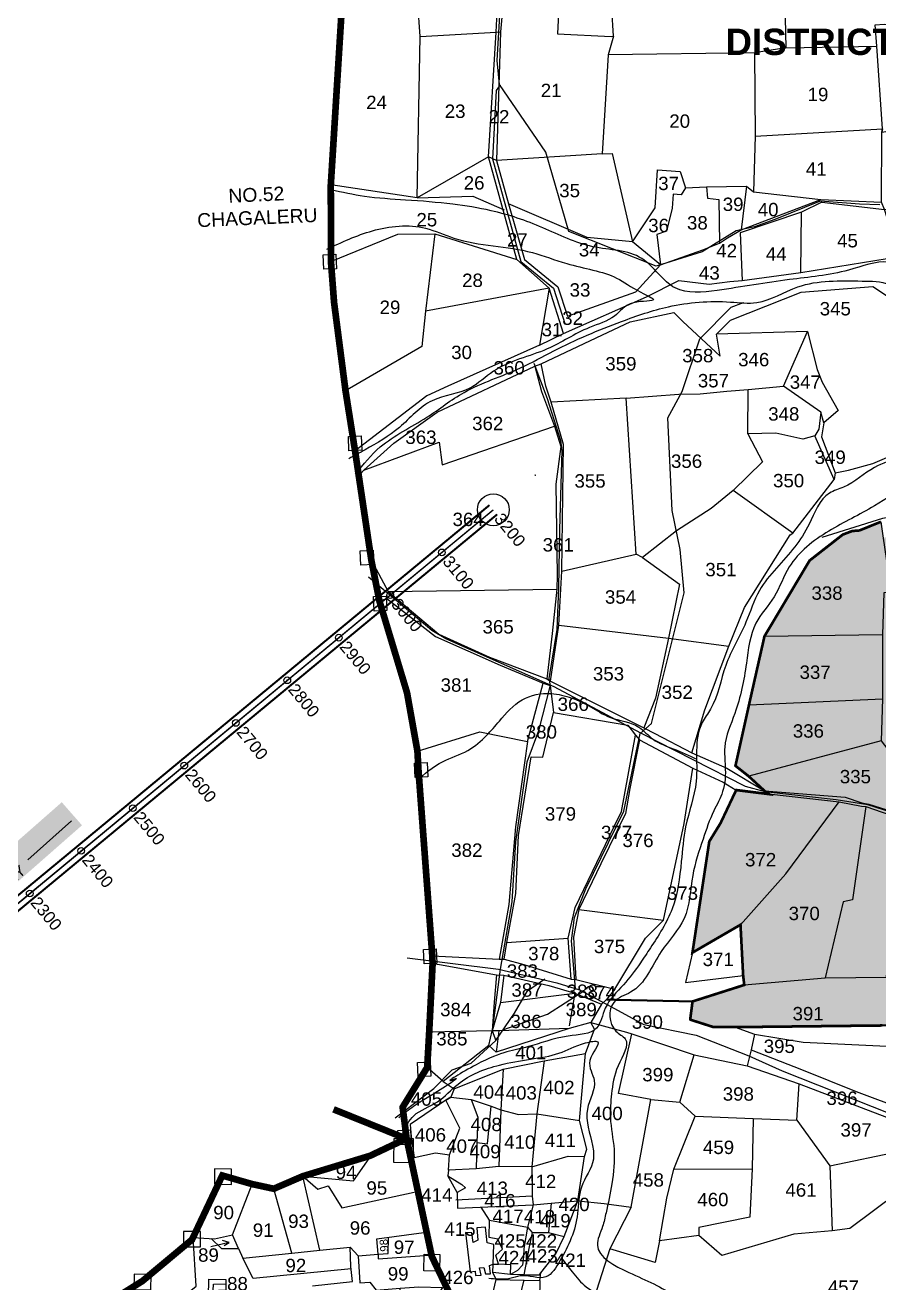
# Model space of a CAD drawing. Header units: inches. Extents: x 215816 to 245985, y 1583903 to 1595496.
# Drawn here: x 217720 to 218997, y 1591060 to 1592941 of the extents above; entities that cross this region are included whole.
import ezdxf
from ezdxf.enums import TextEntityAlignment as Align

# ---------------------------------------------------------------- set-up
doc = ezdxf.new("R2010")
doc.units = ezdxf.units.IN
doc.header["$MEASUREMENT"] = 0
doc.header["$PDMODE"] = 32
doc.header["$PDSIZE"] = 10
doc.linetypes.add('ACAD_ISO03W100', pattern=[30, 12, -18])
doc.linetypes.add('HIDDEN2', pattern=[0.1875, 0.125, -0.0625])
for name, color, linetype in [('BLOCK', 72, 'Continuous'), ('BOUNDRY STONES', 240, 'Continuous'), ('CANAL1', 7, 'Continuous'), ('CSMark', 72, 'Continuous'), ('PAPER SIZE', 5, 'Continuous'), ('PLOT', 7, 'Continuous'), ('PLOTS', 7, 'Continuous'), ('PLOTS NO', 7, 'Continuous'), ('ROAD', 1, 'Continuous'), ('STREAM', 4, 'Continuous'), ('STRUCTURE', 5, 'Continuous'), ('TEXT', 1, 'Continuous'), ('text1', 7, 'Continuous'), ('text2', 7, 'Continuous'), ('VILLAGE BOUNDARY STONES', 1, 'Continuous'), ('VILLAGE BOUNDRY', 5, 'Continuous'), ('wells', 7, 'Continuous'), ('WUA -18', 3, 'Continuous')]:
    doc.layers.add(name, color=color, linetype=linetype)
doc.styles.add('FONT1', font='Arial')
doc.styles.get("Standard").update_dxf_attribs({"font": 'arial.ttf'})
doc.dimstyles.get("Standard").update_dxf_attribs({"dimtxt": 0.18, "dimasz": 0.18, "dimexe": 0.18, "dimexo": 0.0625, "dimgap": 0.09, "dimtad": 0, "dimtih": 1, "dimtoh": 1, "dimdec": 4, "dimzin": 0, "dimdsep": 46, "dimtxsty": 'Standard', "dimcen": 0.09, "dimadec": 0, "dimazin": 0, "dimtfac": 1, "dimtdec": 4, "dimtofl": 0, "dimtmove": 0, "dimatfit": 3, "dimfxl": 1, "dimtolj": 1, "dimtzin": 0, "dimarcsym": 0})

# ---------------------------------------------------------------- blocks, each defined once
blk = doc.blocks.new('VBV BVB')
at = {"layer": 'wells'}
for points in [[(18263.9, 9973.8), (18300.3, 9973.8), (18300.3, 9936.9), (18263.9, 9936.9)], [(18274.1, 9963.3), (18300.3, 9964.6), (18300.3, 9936.9), (18272.6, 9936.9)], [(18285.1, 9951.1), (18300.3, 9951.1), (18300.3, 9936.9), (18285.1, 9936.9)]]:
    blk.add_lwpolyline(points, close=True, dxfattribs=at)
blk = doc.blocks.new('CIRCLE-BOX')
for p, q in [((-0.5, 0), (0.5, 0)), ((0, 0.5), (0, -0.5))]:
    blk.add_line(p, q)
blk.add_circle((0, 0), 0.2)

msp = doc.modelspace()

# ---------------------------------------------------------------- hatches: boundary and pattern name
at = {"layer": 'PLOTS NO', "true_color": 0x58ba48}
h = msp.add_hatch(dxfattribs=at)
h.set_pattern_fill('ANSI31', color=85)
h.set_pattern_definition([(45, (0, 0), (-0.088388347648, 0.088388347648), [])])
h.paths.add_polyline_path([(218714.85467, 1591453.70161), (218718.35863, 1591480.91506), (218795.70804, 1591505.58289), (218794.04925, 1591519.97339), (218790.09646, 1591595.62488), (218718.23521, 1591553.93065), (218743.41741, 1591720.18625), (218760.30219, 1591747.65228), (218783.6542, 1591797.08007), (218832.81288, 1591790.95224), (218826.06123, 1591795.77565), (218802.47047, 1591817.57741), (218782.53345, 1591833.34214), (218802.82212, 1591924.56888), (218825.9634, 1592027.05066), (218893.4243, 1592140.26146), (218942.96128, 1592179.0137), (218957.07453, 1592184.42484), (218967.97457, 1592185.25301), (219000.20295, 1592198.30299), (219003.68629, 1592173.87056), (219122.34919, 1592215.53739), (219149.08608, 1592219.61298), (219165.55585, 1592227.5528), (219178.23681, 1592228.83944), (219265.36755, 1592265.22486), (219265.98699, 1592292.59453), (219287.95407, 1592322.28826), (219335.95354, 1592342.79733), (219369.06604, 1592345.68422), (219390.6523, 1592354.92565), (219468.25409, 1592367.44417), (219519.53504, 1592363.99434), (219571.19418, 1592366.30091), (219593.35722, 1592391.6059), (219640.99677, 1592402.78657), (219698.67729, 1592418.09886), (219692.75532, 1592478.2893), (219741.1587, 1592503.04986), (219769.88108, 1592504.80808), (219775.15394, 1592509.32548), (219824.26451, 1592526.09664), (219886.79131, 1592538.40398), (219895.21591, 1592541.63476), (219887.90024, 1592533.5365), (219876.4986, 1592365.91816), (219834.52265, 1592356.9855), (219799.37948, 1592281.36678), (219778.94906, 1592247.76289), (219751.62227, 1592246.27184), (219696.51041, 1592165.23971), (219681.65084, 1592151.29978), (219670.93715, 1592133.17536), (219632.83658, 1592061.55959), (219589.10561, 1591972.89915), (219535.36558, 1591969.44637), (219503.24795, 1591913.63019), (219487.44937, 1591865.38667), (219476.17958, 1591835.11808), (219435.67665, 1591710.99695), (219431.42221, 1591698.6343), (219404.25516, 1591581.9955), (219365.43167, 1591568.27944), (219353.22481, 1591547.49341), (219335.86607, 1591447.73857), (219082.86221, 1591446.9411), (219002.02234, 1591444.99188), (218782.31534, 1591442.50367), (218749.23532, 1591442.74125)])

# ---------------------------------------------------------------- linework, layer by layer
at = {"layer": 'BOUNDRY STONES'}
for points in [[(218271.96625, 1591276.20855), (218300.74432, 1591275.80345), (218300.23299, 1591239.47853), (218271.45491, 1591239.88364)], [(218029.09722, 1591230.08569), (218003.63381, 1591230.44413), (218003.31178, 1591207.56718), (218028.77519, 1591207.20874)], [(217982.74533, 1591136.72513), (217957.28192, 1591137.08357), (217956.95989, 1591114.20661), (217982.4233, 1591113.84817)], [(218316.94735, 1591103.02252), (218340.38094, 1591102.69265), (218340.02658, 1591077.51925), (218316.59299, 1591077.84912)], [(217908.88812, 1591072.67369), (217883.42471, 1591073.03213), (217883.10268, 1591050.15518), (217908.56609, 1591049.79674)]]:
    msp.add_lwpolyline(points, close=True, dxfattribs=at)
at = {"layer": 'CANAL1', "color": 200, "linetype": 'ByBlock', "ltscale": 40, "const_width": 3, "elevation": 90.479}
for points in [[(216274.04763, 1590014.78568), (216276.92318, 1590015.4247, 0.2456371543), (216279.04865, 1590017.21643), (216561.57616, 1590707.17835), (216633.25807, 1590914.47467, -0.1663253185), (216644.80682, 1590929.27679), (216811.86875, 1591038.39817), (217017.45073, 1591189.61953, -0.0684641651), (217024.39733, 1591193.39188), (217291.70022, 1591294.24242, 0.0828679249), (217294.83178, 1591296.06103), (218414.73996, 1592223.17488)], [(216277.95237, 1589997.21432), (216280.82793, 1589997.85333, 0.2456371543), (216295.70621, 1590010.39544), (216578.42384, 1590700.82165), (216650.26971, 1590908.59214, -0.1663253185), (216654.65027, 1590914.20674), (216822.13125, 1591023.60183), (217028.11642, 1591175.11977, -0.0684641651), (217030.75134, 1591176.55066), (217298.05424, 1591277.4012, 0.0828679249), (217306.31015, 1591282.19571), (218426.21833, 1592209.30957)]]:
    msp.add_lwpolyline(points, format="xyb", dxfattribs=at)
at = {"layer": 'CANAL1', "color": 1, "linetype": 'HIDDEN2', "ltscale": 5, "const_width": 2, "elevation": 90.479}
msp.add_lwpolyline([(216276, 1590006), (216278.87556, 1590006.63901, 0.2456371543), (216287.37743, 1590013.80594), (216570, 1590704), (216641.76389, 1590911.5334, -0.1663253185), (216649.72855, 1590921.74177), (216817, 1591031), (217022.78358, 1591182.36965, -0.0684641651), (217027.57433, 1591184.97127), (217294.87723, 1591285.82181, 0.0828679249), (217300.57097, 1591289.12837), (218420.47914, 1592216.24223)], format="xyb", dxfattribs=at)
at = {"layer": 'CSMark', "linetype": 'Continuous'}
for p in [(218343.44965, 1592152.47351, 90.479), (218266.42012, 1592088.70476, 90.479), (218189.3906, 1592024.93602, 90.479), (218112.36108, 1591961.16727, 90.479), (218035.33156, 1591897.39853, 90.479), (217958.30204, 1591833.62979, 90.479), (217881.27251, 1591769.86104, 90.479), (217804.24299, 1591706.0923, 90.479), (217727.21347, 1591642.32356, 90.479)]:
    msp.add_point(p, dxfattribs=at)
at = {"layer": 'PLOT'}
for points in [[(218405.63352, 1593471.21261), (218436.01949, 1593416.27083), (218428.55709, 1593364.75518), (218427.33138, 1593354.64322), (218424.55142, 1593341.77991), (218429.8112, 1593299.10385), (218430.19961, 1593290.40489), (218427.64641, 1593257.43724), (218434.37093, 1593219.51991), (218438.95807, 1593071.30754), (218439.30079, 1593018.44133), (218431.13325, 1592930.91387), (218425.08737, 1592738.45511), (218443.23767, 1592673.47625), (218467.24319, 1592590.37215), (218517.09216, 1592549.66482), (218531.63024, 1592505.54794), (218633.51251, 1592541.87421), (218670.60139, 1592582.40665), (218628.46534, 1592617.03534), (218560.81076, 1592623.33602), (218443.23767, 1592673.47625)], [(218439.30079, 1593018.44133), (218520.28218, 1593009.90599), (218516.54206, 1592928.01298), (218596.74961, 1592923.91154), (218600.26405, 1592924.65944), (218595.01472, 1593006.49803), (218598.48095, 1593119.31413), (218602.34425, 1593239.26699), (218606.19667, 1593309.86491), (218594.17518, 1593351.26717), (218576.13983, 1593392.0832), (218582.68332, 1593442.53913)], [(218841.81062, 1593385.59721), (218853.54807, 1593127.57146), (218855.2767, 1593020.3128), (218857.91334, 1592906.94176), (218810.94676, 1592899.59434), (218812.06732, 1592774.96988), (218809.67183, 1592691.86293)], [(218525.59014, 1592479.88791), (218503.76948, 1592547.477), (218455.67091, 1592590.57814), (218413.12772, 1592743.85757), (218424.78149, 1592930.38485), (218429.72647, 1593030.56276), (218427.32013, 1593217.91037), (218419.52238, 1593259.6507), (218423.98264, 1593297.05772), (218413.40768, 1593339.89957)], [(218306.57884, 1592682.82564), (218311.11888, 1592923.98799), (218307.3634, 1592973.80702), (218279.69967, 1592976.14233), (218187.5082, 1592972.02601)], [(218489.64927, 1592462.40745), (218525.59014, 1592479.88791), (218649.53474, 1592534.74743), (218698.10241, 1592559.19927), (218743.00188, 1592553.37364), (218773.97959, 1592557.54221), (218792.41583, 1592558.87182), (218880.42606, 1592571.19326), (219027.93408, 1592594.77357), (219005.52341, 1592665.43408), (219000.99676, 1592676.2815), (219001.65705, 1592780.90872), (219002.69569, 1592786.01946), (218994.15059, 1592909.3868), (218991.46458, 1592941.17254), (219004.84361, 1592942.27635), (219073.15104, 1592941.65374)], [(218600.26405, 1592924.65944), (218592.35598, 1592896.30878), (218583.11947, 1592748.67709), (218425.08737, 1592738.45511), (218413.12772, 1592743.85757), (218306.57884, 1592682.82564), (218177.45301, 1592701.95923)], [(218311.11888, 1592923.98799), (218424.78149, 1592930.38485), (218431.13325, 1592930.91387)], [(218810.94676, 1592899.59434), (218592.35598, 1592896.30878)], [(218857.91334, 1592906.94176), (218994.15059, 1592909.3868)], [(218812.06732, 1592774.96988), (219002.69569, 1592786.01946), (219001.65705, 1592780.90872), (219140.22982, 1592803.73436), (219212.99987, 1592807.37477), (219314.4612, 1592815.62125), (219316.23586, 1592811.56127), (219349.50008, 1592812.40971), (219367.5565, 1592769.51479), (219369.54052, 1592690.88347)], [(218583.11947, 1592748.67709), (218597.95924, 1592748.92839), (218628.46534, 1592617.03534)], [(218628.46534, 1592617.03534), (218662.43873, 1592667.70622), (218666.03079, 1592724.704), (218700.10369, 1592722.13634), (218707.9434, 1592697.74781), (218739.17089, 1592699.34653), (218799.27616, 1592700.19017), (218799.27616, 1592700.19017), (218809.67183, 1592691.86293), (218910.20735, 1592679.99691), (219000.99676, 1592676.2815)], [(218707.9434, 1592697.74781), (218701.21306, 1592687.41141), (218689.62327, 1592688.25183), (218688.0028, 1592667.47147), (218679.3603, 1592632.72552), (218665.1378, 1592627.84705), (218670.60139, 1592582.40665), (218733.95231, 1592604.77999), (218758.46743, 1592615.04042), (218770.51919, 1592622.87724), (218791.2135, 1592635.00393), (218910.20735, 1592679.99691)], [(218739.17089, 1592699.34653), (218740.75126, 1592682.12258), (218757.55088, 1592680.0903), (218758.46743, 1592615.04042)], [(218799.27616, 1592700.19017), (218791.2135, 1592635.00393)], [(218306.57884, 1592682.82564), (218389.68502, 1592685.19299), (218436.44337, 1592664.75917)], [(218911.7944, 1592676.0896), (218881.44348, 1592661.38374), (218789.6194, 1592630.18955), (218792.41583, 1592558.87182)], [(218911.7944, 1592676.0896), (219005.52341, 1592665.43408), (219042.89364, 1592665.53995), (219121.16802, 1592669.71953), (219152.2785, 1592663.57745), (219163.04969, 1592664.05838), (219240.24857, 1592643.70348), (219309.3279, 1592640.06951), (219321.03393, 1592659.15518), (219356.97023, 1592659.55656), (219373.80708, 1592683.16831), (219476.14823, 1592685.22528), (219509.79965, 1592659.74271), (219561.6262, 1592659.96685), (219566.22028, 1592657.25003), (219596.84193, 1592657.24225), (219675.80442, 1592664.783)], [(218880.42606, 1592571.19326), (218881.44348, 1592661.38374)], [(218177.65462, 1592587.46446), (218277.61685, 1592628.15657), (218333.15186, 1592628.6947), (218455.67091, 1592590.57814)], [(218333.15186, 1592628.6947), (218319.22985, 1592513.28412)], [(218503.76948, 1592547.477), (218319.22985, 1592513.28412), (218313.62977, 1592460.49732), (218199.44778, 1592394.28212)], [(218503.76948, 1592547.477), (218489.64927, 1592462.40745), (218352.57792, 1592401.0531), (218320.82812, 1592386.68638), (218213.7337, 1592304.11945)], [(218218.06356, 1592265.46697), (218226.86317, 1592275.36027), (218271.5245, 1592315.8837), (218336.51637, 1592362.32898), (218482.73456, 1592430.73771), (218491.80465, 1592434.57337), (218583.72109, 1592477.83675), (218625.10703, 1592497.10198), (218690.22779, 1592511.09342), (218703.85878, 1592497.66678), (218759.77435, 1592445.80009), (218754.06467, 1592479.06041), (218775.06598, 1592499.52667), (218880.80035, 1592541.8341), (218988.16069, 1592550.05841), (219068.10133, 1592496.57397)], [(218618.95203, 1592383.13482), (218697.8826, 1592389.16235), (218729.94126, 1592389.44112), (218769.89492, 1592393.76083), (218801.64115, 1592395.86988), (218854.60553, 1592400.84678), (218890.16608, 1592482.88807), (218754.06467, 1592479.06041)], [(218890.16608, 1592482.88807), (218904.93842, 1592425.9162), (218912.24879, 1592406.87842), (218936.30372, 1592364.723), (218914.7484, 1592346.2406), (218910.33479, 1592362.41086), (218854.60553, 1592400.84678)], [(218931.86382, 1592271.33405), (218951.49503, 1592275.60992), (218987.79867, 1592285.36245), (219046.44099, 1592310.44599), (219111.88693, 1592333.7948), (219166.23463, 1592356.50994), (219173.43567, 1592357.57045), (219195.06676, 1592370.06445), (219218.44859, 1592389.7309), (219312.69718, 1592393.81752), (219331.6171, 1592414.02372), (219366.43194, 1592416.16938), (219397.39118, 1592449.41711), (219407.37909, 1592460.94787), (219408.10448, 1592467.59209)], [(218482.73456, 1592430.73771), (218492.30268, 1592393.15498), (218511.7316, 1592341.13311)], [(218505.97539, 1591959.76297), (218518.36389, 1592043.57503), (218523.11296, 1592124.44751), (218525.47759, 1592313.65751), (218507.17185, 1592377.17452), (218499.20551, 1592400.89224), (218491.80465, 1592434.57337)], [(218910.33479, 1592362.41086), (218907.09994, 1592336.67805), (218901.31412, 1592326.73764), (218883.29756, 1592322.01427), (218842.9989, 1592330.5886), (218801.27922, 1592329.64793), (218801.64115, 1592395.86988)], [(218523.11296, 1592124.44751), (218633.94019, 1592149.98872), (218618.95203, 1592383.13482), (218507.17185, 1592377.17452)], [(218226.86317, 1592275.36027), (218339.39184, 1592317.5081), (218343.98843, 1592283.18906), (218511.7316, 1592341.13311), (218521.44918, 1592310.66217), (218513.93688, 1592254.49325), (218515.82728, 1592118.53848), (218515.65813, 1592097.37086), (218508.33386, 1592031.1551), (218500.35955, 1591963.20524)], [(218914.7484, 1592346.2406), (218911.01312, 1592325.11798), (218931.86382, 1592271.33405), (218930.36913, 1592261.65582)], [(218801.27922, 1592329.64793), (218822.99311, 1592287.73649), (218778.94713, 1592244.98642), (218745.99745, 1592218.15619), (218694.20257, 1592184.49058), (218643.52992, 1592144.80164), (218633.94019, 1592149.98872)], [(218868.18484, 1592181.34672), (218930.36913, 1592261.65582), (218901.31412, 1592326.73764)], [(218717.08622, 1591852.94865), (218736.90773, 1591917.16877), (218772.47302, 1592012.45618), (218796.02313, 1592070.24554), (218864.13008, 1592178.51245), (218864.13008, 1592178.51245), (218868.18484, 1592181.34672), (218778.94713, 1592244.98642)], [(218826.06123, 1591795.77565), (218802.47047, 1591817.57741), (218782.53345, 1591833.34214), (218802.82212, 1591924.56888), (218825.9634, 1592027.05066), (218893.4243, 1592140.26146), (218942.96128, 1592179.0137), (218957.07453, 1592184.42484), (218967.97457, 1592185.25301), (219000.20295, 1592198.30299), (219003.68629, 1592173.87056), (219015.20644, 1592092.59446), (219004.29118, 1592092.1071), (219002.30054, 1592029.52386), (219002.48029, 1591933.6874), (219000.52009, 1591870.42251), (219046.95071, 1591810.34277), (219054.20173, 1591790.96556), (219050.36814, 1591754.73028)], [(218238.1553, 1592140.31281), (218263.00896, 1592094.13197), (218339.14839, 1592030.41436), (218414.74059, 1591995.96193), (218500.35955, 1591963.20524), (218505.97539, 1591959.76297), (218645.4651, 1591889.86131), (218661.7841, 1591881.59078), (218717.08622, 1591852.94865), (218769.73682, 1591830.02874), (218826.06123, 1591795.77565), (218946.70208, 1591786.45174), (218971.5165, 1591778.04628), (218981.88926, 1591776.19535), (219050.36814, 1591754.73028)], [(218643.52992, 1592144.80164), (218699.07041, 1592104.86277), (218682.65089, 1592024.40736), (218663.18396, 1591934.69912), (218645.4651, 1591889.86131)], [(218263.00896, 1592094.13197), (218515.65813, 1592097.37086)], [(218250.13902, 1592079.82604), (218261.1867, 1592083.63248), (218333.83471, 1592026.76513), (218430.88838, 1591983.91531), (218494.8162, 1591956.96284), (218505.53496, 1591953.65428), (218510.5318, 1591913.21536), (218621.7857, 1591893.97656), (218633.01962, 1591879.13023), (218639.31108, 1591872.23551), (218718.67673, 1591829.69811)], [(218518.36389, 1592043.57503), (218682.65089, 1592024.40736), (218772.47302, 1592012.45618)], [(218825.9634, 1592027.05066), (219002.30054, 1592029.52386)], [(218306.98185, 1591855.25209), (218400.09824, 1591883.99994), (218471.64164, 1591869.56138), (218494.8162, 1591956.96284)], [(218802.82212, 1591924.56888), (219002.48029, 1591933.6874)], [(218436.76791, 1591543.92984), (218440.84221, 1591568.8915), (218454.10303, 1591642.11518), (218458.06056, 1591729.01339), (218476.8992, 1591846.95353), (218494.34586, 1591846.28233), (218510.5318, 1591913.21536)], [(218471.64164, 1591869.56138), (218453.78959, 1591742.1123), (218443.86274, 1591625.67749), (218429.05317, 1591544.30112)], [(218537.00867, 1591514.01703), (218532.62426, 1591575.52839), (218542.70514, 1591621.63107), (218601.21444, 1591742.6269), (218612.34805, 1591765.15215), (218633.01962, 1591879.13023)], [(218639.31108, 1591872.23551), (218624.85109, 1591799.54326), (218618.29228, 1591762.07451), (218581.34886, 1591686.73536), (218548.30952, 1591618.21797), (218540.53785, 1591577.15873), (218544.00871, 1591513.61383)], [(219000.52009, 1591870.42251), (218802.47047, 1591817.57741)], [(218329.19933, 1591549.37991), (218429.05317, 1591544.30112), (218436.76791, 1591543.92984), (218466.19485, 1591536.26369), (218537.00867, 1591514.01703), (218544.00871, 1591513.61383), (218602.11152, 1591499.38841), (218647.97054, 1591575.45546), (218674.80672, 1591602.68845), (218705.92275, 1591746.8027), (218718.67673, 1591829.69811), (218764.35103, 1591809.05311), (218783.6542, 1591797.08007), (218937.75298, 1591779.33047), (218971.04264, 1591773.0645), (218977.3836, 1591772.44617), (219026.47705, 1591755.7255)], [(218783.6542, 1591797.08007), (218760.30219, 1591747.65228), (218743.41741, 1591720.18625), (218718.23521, 1591553.93065), (218707.81304, 1591509.33546), (218794.04925, 1591519.97339)], [(218795.70804, 1591505.58289), (218794.04925, 1591519.97339), (218790.09646, 1591595.62488), (218857.73486, 1591671.7622), (218937.75298, 1591779.33047)], [(218977.3836, 1591772.44617), (218957.5844, 1591632.90383), (218943.62838, 1591629.98288), (218916.88356, 1591516.01948)], [(218718.35863, 1591480.91506), (218795.70804, 1591505.58289), (218916.88356, 1591516.01948), (219008.22437, 1591517.0595), (219011.1159, 1591548.74014), (219053.97216, 1591545.27557), (219061.74234, 1591552.07622), (219061.06039, 1591617.40917), (219065.90021, 1591661.98414), (219050.59209, 1591666.68835), (219068.13701, 1591738.65673), (219067.10261, 1591740.02516)], [(218602.11152, 1591499.38841), (218589.7533, 1591483.62264), (218582.15755, 1591476.80563), (218566.15539, 1591449.57222), (218619.87089, 1591435.16859), (218627.69743, 1591432.27909), (218721.03554, 1591401.00616), (218800.12747, 1591384.63354), (218877.89493, 1591357.63117), (219035.94414, 1591297.16746), (219202.21458, 1591230.55616), (219244.52742, 1591212.99157), (219310.89829, 1591175.31361), (219323.03564, 1591199.20113), (219372.382, 1591302.34832), (219388.06037, 1591330.16045), (219404.11357, 1591413.40369), (219410.62196, 1591450.13461), (219342.0477, 1591447.60073), (219354.95556, 1591524.52967), (219364.89739, 1591567.23291), (219397.11737, 1591568.98981), (219403.3723, 1591579.88497), (219436.90019, 1591693.28154)], [(218548.30952, 1591618.21797), (218674.80672, 1591602.68845)], [(218718.23521, 1591553.93065), (218790.09646, 1591595.62488)], [(218440.84221, 1591568.8915), (218532.62426, 1591575.52839)], [(218329.71862, 1591537.74953), (218339.90946, 1591536.39086), (218425.36475, 1591520.83847), (218435.96385, 1591520.25529)], [(218425.36475, 1591520.83847), (218421.58452, 1591479.83294), (218418.57891, 1591437.12843)], [(218435.96385, 1591520.25529), (218430.99078, 1591479.44641), (218418.57891, 1591437.12843)], [(218435.96385, 1591520.25529), (218503.6689, 1591504.59311), (218542.24651, 1591493.11016), (218582.15755, 1591476.80563)], [(218430.99078, 1591479.44641), (218542.24651, 1591493.11016), (218533.86643, 1591444.6864)], [(218427.54742, 1590930.35403), (218428.60432, 1590989.59319), (218452.05244, 1591007.11972), (218466.35246, 1591064.05009), (218490.25902, 1591063.77224), (218491.42878, 1591075.25925), (218513.72563, 1591103.49658), (218526.37218, 1591129.28511), (218546.91876, 1591182.54981), (218556.72935, 1591249.24253), (218560.29516, 1591259.82759), (218549.25793, 1591302.90987), (218558.25659, 1591402.86184), (218571.80168, 1591439.34532), (218566.15539, 1591449.57222), (218534.04963, 1591440.68659), (218424.92789, 1591404.87307), (218413.70056, 1591415.13392), (218345.30322, 1591361.15678), (218321.58362, 1591382.20989)], [(218534.04963, 1591440.68659), (218428.61949, 1591437.2246), (218418.57891, 1591437.12843), (218324.58409, 1591435.06577)], [(218413.70056, 1591415.13392), (218418.57891, 1591437.12843)], [(218428.61949, 1591437.2246), (218424.92789, 1591404.87307)], [(218782.31534, 1591442.50367), (218810.97091, 1591431.77449), (218883.59056, 1591420.10966), (219039.82521, 1591412.79905), (219048.38409, 1591420.63487), (219137.25265, 1591418.58159), (219227.01357, 1591421.95677), (219404.28967, 1591414.63922)], [(218366.29196, 1591195.253), (218367.14964, 1591171.59196), (218480.01507, 1591176.84222), (218507.01964, 1591179.11103), (218546.91876, 1591182.54981), (218586.1684, 1591178.6385), (218626.7806, 1591173.06888), (218656.1344, 1591334.22389), (218607.85347, 1591343.0743), (218627.69743, 1591432.27909)], [(218810.97091, 1591431.77449), (218805.84131, 1591408.58678), (218800.12747, 1591384.63354)], [(218361.94941, 1591350.1289), (218435.33421, 1591379.63994), (218496.45271, 1591391.91335), (218558.25659, 1591402.86184)], [(218656.1344, 1591334.22389), (218699.5449, 1591330.30496), (218721.03554, 1591401.00616)], [(218805.84131, 1591408.58678), (218881.32192, 1591379.29206), (218962.91817, 1591346.20497), (219036.21437, 1591318.90658), (219150.16748, 1591321.85994), (219211.21611, 1591321.64528), (219331.78084, 1591312.79081), (219353.03327, 1591301.38567), (219372.382, 1591302.34832)], [(218435.33421, 1591379.63994), (218431.65955, 1591318.81029), (218428.79196, 1591233.9165), (218394.88368, 1591230.69051), (218353.4074, 1591228.62776), (218354.90637, 1591251.48281)], [(218496.45271, 1591391.91335), (218485.77305, 1591312.8185), (218477.95907, 1591233.50478), (218428.79196, 1591233.9165)], [(218345.30322, 1591361.15678), (218361.94941, 1591350.1289), (218357.11508, 1591337.80558), (218349.5849, 1591333.09724), (218296.00128, 1591297.07294), (218297.80353, 1591279.20184), (218302.25007, 1591247.45015), (218333.90272, 1591254.58082), (218354.90637, 1591251.48281), (218370.61804, 1591291.53357), (218349.5849, 1591333.09724), (218357.11508, 1591337.80558), (218387.21742, 1591334.31448), (218417.28333, 1591324.22213), (218431.65955, 1591318.81029), (218457.88105, 1591311.90943), (218485.77305, 1591312.8185), (218549.25793, 1591302.90987)], [(218699.5449, 1591330.30496), (218722.14217, 1591309.262), (218809.0342, 1591305.72188), (218874.4248, 1591303.27327), (218877.89493, 1591357.63117)], [(218387.21742, 1591334.31448), (218397.30124, 1591307.65401), (218395.99997, 1591270.19217), (218394.88368, 1591230.69051)], [(218395.99997, 1591270.19217), (218411.67374, 1591267.88891), (218417.28333, 1591324.22213)], [(218668.92623, 1591122.93642), (218679.83269, 1591186.78873), (218690.27912, 1591230.14259), (218722.14217, 1591309.262)], [(218809.0342, 1591305.72188), (218807.53051, 1591230.45426), (218804.13725, 1591158.54879), (218727.79711, 1591142.76885), (218727.79913, 1591130.94617)], [(218874.4248, 1591303.27327), (218923.69441, 1591235.32177), (219029.11156, 1591257.14916), (219035.94414, 1591297.16746)], [(218477.95907, 1591233.50478), (218532.51619, 1591249.75715), (218556.72935, 1591249.24253)], [(218353.4074, 1591228.62776), (218352.52913, 1591219.94288), (218373.55746, 1591207.38611), (218378.6453, 1591202.13068), (218366.29196, 1591195.253), (218352.52913, 1591219.94288)], [(219202.21458, 1591230.55616), (219074.179, 1591203.48207), (219024.29875, 1591194.02867), (218953.52207, 1591141.52296), (218926.9931, 1591138.02868), (218870.06604, 1591132.9262), (218762.10795, 1591101.20046), (218727.79913, 1591130.94617), (218668.92623, 1591122.93642), (218662.28911, 1591090.68984), (218594.56223, 1591110.87331), (218566.82724, 1591023.5375), (218532.28662, 1591013.25099), (218489.06461, 1591008.96689), (218474.51594, 1590978.86307), (218474.16695, 1590926.38185), (218427.54742, 1590930.35403), (218364.2215, 1590925.99925)], [(218477.95907, 1591233.50478), (218478.77192, 1591189.74599), (218480.01507, 1591176.84222), (218471.46854, 1591143.5518), (218466.29911, 1591111.3773), (218465.75766, 1591099.64043), (218464.21931, 1591086.36832), (218456.692, 1591078.36573), (218446.07346, 1591072.78061), (218446.50104, 1591087.0679), (218428.33842, 1591088.17359), (218424.12511, 1591101.40181), (218433.95386, 1591110.35897), (218427.31575, 1591125.39558), (218414.20035, 1591128.00437), (218414.9567, 1591154.01902), (218402.38662, 1591173.04992)], [(218690.27912, 1591230.14259), (218807.53051, 1591230.45426)], [(218923.69441, 1591235.32177), (218926.9931, 1591138.02868)], [(218478.77192, 1591189.74599), (218364.29675, 1591183.57405)], [(218507.01964, 1591179.11103), (218502.74264, 1591135.1521)], [(218626.7806, 1591173.06888), (218594.56223, 1591110.87331)], [(218414.9567, 1591154.01902), (218471.46854, 1591143.5518), (218478.65363, 1591135.3543), (218502.74264, 1591135.1521), (218526.37218, 1591129.28511)], [(218420.3843, 1591088.06837), (218421.297, 1591117.51358), (218411.4577, 1591119.74097), (218408.54183, 1591143.21122), (218396.03693, 1591142.3862), (218397.11724, 1591124.16743), (218390.46883, 1591120.67054), (218388.10202, 1591134.83175), (218378.86069, 1591135.61915), (218385.62288, 1591076.40253), (218393.31626, 1591077.41274), (218394.00092, 1591071.04319), (218402.2448, 1591071.67792), (218399.89932, 1591082.37341), (218406.40025, 1591083.19703), (218408.81947, 1591073.8382), (218416.31191, 1591073.37273), (218414.67034, 1591086.23297), (218420.3843, 1591088.06837)], [(218478.65363, 1591135.3543), (218474.0731, 1591113.85398), (218466.19357, 1591072.11342), (218489.28322, 1591071.94435), (218491.42878, 1591075.25925)], [(218452.05244, 1591007.11972), (218420.72586, 1591017.14864), (218417.27366, 1591033.35234), (218424.85119, 1591065.31582), (218419.88351, 1591075.37912)], [(218466.19357, 1591072.11342), (218446.07346, 1591072.78061), (218419.88351, 1591075.37912), (218420.3843, 1591088.06837), (218428.33842, 1591088.17359)], [(218424.85119, 1591065.31582), (218466.35246, 1591064.05009)], [(218490.25902, 1591063.77224), (218489.06461, 1591008.96689)]]:
    msp.add_lwpolyline(points, dxfattribs=at)
at = {"layer": 'PLOT', "const_width": 3}
msp.add_lwpolyline([(219335.86607, 1591447.73857), (219140.26503, 1591446.83138), (219082.86221, 1591446.9411), (219048.47003, 1591446.03779), (219002.02234, 1591444.99188), (218749.23532, 1591442.74125), (218714.85467, 1591453.70161), (218718.35863, 1591480.91506), (218589.7533, 1591483.62264)], dxfattribs=at)
at = {"layer": 'PLOTS'}
for points in [[(218135.57113, 1591219.57871), (218211.367, 1591212.82289), (218238.46278, 1591250.84963)], [(217971.38135, 1591127.83901), (218003.67406, 1591125.93727), (218030.33837, 1591131.7967), (218059.64794, 1591207.84601)], [(218119.11933, 1591104.46975), (218161.16035, 1591108.83738), (218135.57113, 1591219.57871), (218158.23748, 1591200.38527), (218173.32451, 1591205.11983), (218193.85385, 1591172.07908), (218302.12448, 1591195.49252)], [(218039.27655, 1591111.61119), (218045.81114, 1591096.8538), (218119.11933, 1591104.46975), (218092.16521, 1591200.8257)], [(217998.5714, 1591126.23777), (218013.7771, 1591111.42796), (218039.27655, 1591111.61119), (218030.33837, 1591131.7967)], [(218161.16035, 1591108.83738), (218206.38266, 1591113.53551), (218218.33991, 1591100.72892), (218248.0322, 1591102.88121), (218246.37427, 1591125.75339), (218316.5425, 1591135.38933)], [(217774.31925, 1590943.67508), (217804.7468, 1590972.2075), (217915.47329, 1591008.23437), (217940.34302, 1591026.3773), (217976.22355, 1591055.25742), (217971.38135, 1591127.83901)], [(218149.99537, 1591055.58743), (218210.03772, 1591062.22911), (218207.57565, 1591084.48682), (218206.38266, 1591113.53551)], [(218248.0322, 1591102.88121), (218263.048, 1591103.96965), (218263.87425, 1591128.1566)], [(218207.96058, 1591081.00697), (218061.11799, 1591066.39096), (218045.81114, 1591096.8538)], [(218218.33991, 1591100.72892), (218221.0466, 1591060.06586), (218236.0457, 1591061.06426), (218245.24162, 1591049.27287), (218281.28596, 1591052.02121), (218309.25089, 1591054.15351), (218344.55821, 1591053.07318), (218337.03219, 1591041.46946), (218280.78917, 1591016.72986), (218281.28596, 1591052.02121)], [(218248.0322, 1591102.88121), (218248.51722, 1591096.19006), (218324.62255, 1591101.70666)]]:
    msp.add_lwpolyline(points, dxfattribs=at)
at = {"layer": 'PLOTS NO'}
for points in [[(218025.57661, 1591120.69536), (217997.86492, 1591113.90424)], [(218018.15764, 1591115.74396), (218025.57661, 1591120.69536), (218015.25907, 1591123.42582)]]:
    msp.add_lwpolyline(points, dxfattribs=at)
at = {"layer": 'ROAD'}
for points in [[(218998.66037, 1592672.01923), (218968.28374, 1592673.36201), (218909.06962, 1592677.68993), (218841.53157, 1592650.36781), (218810.79994, 1592639.32413), (218783.56874, 1592633.4551), (218732.61406, 1592601.79527), (218663.9752, 1592580.28984), (218533.21416, 1592632.46284), (218498.92904, 1592751.0436), (218429.81792, 1592852.07107), (218426.22769, 1592887.89697), (218434.54164, 1593031.85282)], [(218430.85641, 1592851.69628), (218424.73709, 1592842.99447), (218419.39456, 1592741.26041), (218461.49448, 1592587.58955), (218510.30425, 1592547.7856), (218527.80202, 1592493.26256)], [(218911.99364, 1592175.00097), (219003.03391, 1592203.45081), (219056.22938, 1592213.55189), (219170.46936, 1592255.94702), (219249.93614, 1592300.05622), (219294.65481, 1592332.23225), (219334.12912, 1592349.36448), (219380.48127, 1592355.7799), (219425.09591, 1592368.6365), (219517.25688, 1592426.10854), (219585.41564, 1592436.6363), (219644.22446, 1592543.95272), (219653.04066, 1592623.4027), (219688.63799, 1592670.69657)], [(218543.55898, 1591500.39743), (218537.55019, 1591571.62307), (218542.10872, 1591606.33081), (218558.97276, 1591649.56856), (218615.85024, 1591765.26402), (218640.18732, 1591881.68806), (218657.17069, 1591896.55137), (218705.82302, 1592092.12544), (218699.92521, 1592156.8112), (218687.68748, 1592215.20008), (218681.53067, 1592353.81202), (218702.99457, 1592392.87501), (218729.15252, 1592471.70016), (218776.28567, 1592519.31218), (218794.82886, 1592526.02325)], [(218481.28392, 1592435.55556), (218501.11034, 1592382.67659), (218521.16358, 1592319.93612), (218522.7783, 1592304.91652), (218519.56117, 1592186.76643), (218517.92542, 1592099.32475), (218515.27575, 1592037.00726), (218503.6561, 1591964.05829), (218505.53496, 1591953.65428)], [(219088.0706, 1591740.56349), (218980.73436, 1591775.19713), (218933.35831, 1591782.62191), (218827.10908, 1591794.1659), (218797.38735, 1591802.61163), (218641.0453, 1591882.06952), (218511.24702, 1591951.41319), (218349.56496, 1592023.19379), (218328.7155, 1592035.68147), (218234.0443, 1592115.34587)], [(218505.47708, 1591953.97482), (218488.26803, 1591885.84615), (218470.72659, 1591838.62506), (218453.73122, 1591719.42798), (218448.2734, 1591630.084), (218430.48104, 1591529.24052)], [(218291.50489, 1591546.03442), (218428.32214, 1591529.44511), (218515.65846, 1591509.0085), (218549.40288, 1591498.1131), (218589.63764, 1591476.68948), (218645.68842, 1591446.25658), (218723.92742, 1591430.66229), (218802.49301, 1591399.36333), (218852.17849, 1591377.25438), (219253.59137, 1591218.23563), (219382.72584, 1591157.21951), (219624.59432, 1591037.22852), (219814.03981, 1590947.25483), (219866.88986, 1590929.77838), (219974.4398, 1590912.12441), (220010.64037, 1590908.22531)], [(218430.48104, 1591529.24052), (218418.57891, 1591437.12843), (218424.20753, 1591422.73118)], [(218273.62614, 1591306.69848), (218331.42342, 1591350.6847), (218358.95142, 1591378.60943), (218387.13034, 1591388.66836), (218424.20753, 1591422.73118), (218452.21306, 1591463.39478), (218471.4017, 1591496.70641), (218497.35383, 1591514.99113)], [(218434.79596, 1591438.29825), (218501.3778, 1591461.6815), (218554.10017, 1591495.70683)]]:
    msp.add_lwpolyline(points, dxfattribs=at)
at = {"layer": 'STREAM'}
for points in [[(220685.85843, 1593549.52802), (220674.55316, 1593494.33303), (220653.0643, 1593461.61796), (220605.93774, 1593433.75646), (220569.40872, 1593389.61608), (220553.12031, 1593351.13493), (220522.17397, 1593308.82375), (220486.78905, 1593230.3959), (220459.17773, 1593192.46769), (220378.57537, 1593123.59342), (220331.89525, 1593082.90616), (220293.79151, 1593042.74528), (220260.72173, 1593008.45461), (220237.79293, 1592950.43514), (220210.82711, 1592937.5874), (220195.14266, 1592893.48778), (220160.17232, 1592846.41), (220131.66271, 1592802.15079), (220100.11245, 1592765.45807), (220043.90936, 1592743.18958), (219940.91914, 1592719.1985), (219908.46341, 1592710.69256), (219837.46461, 1592711.40372), (219749.75288, 1592683.14145), (219701.76146, 1592656.83643), (219643.08534, 1592626.69504), (219573.71158, 1592559.38064), (219508.40599, 1592539.41745), (219449.9722, 1592511.75676), (219334.21811, 1592488.92752), (219257.70718, 1592486.56985), (219122.06377, 1592525.03562), (219052.95993, 1592570.28922), (219011.98814, 1592586.45468), (218951.78976, 1592574.593), (218863.22386, 1592560.43183), (218755.1978, 1592544.31761), (218692.54575, 1592547.87133), (218642.56408, 1592591.86171), (218569.47396, 1592609.58856), (218494.41408, 1592637.99275), (218417.0134, 1592663.4697), (218359.90147, 1592673.04029), (218289.35582, 1592679.41712), (218227.68226, 1592684.77873), (218177.81624, 1592694.54879)], [(220693.29547, 1593520.6654), (220684.45378, 1593488.60436), (220677.24044, 1593459.23667), (220672.33751, 1593441.7651), (220639.9802, 1593412.42502), (220625.23966, 1593404.77843), (220612.81437, 1593379.5458), (220593.31526, 1593360.98575), (220580.19095, 1593341.61837), (220559.84272, 1593327.38815), (220542.86606, 1593285.41915), (220521.46347, 1593255.82119), (220505.41899, 1593223.6681), (220493.26568, 1593198.32539), (220443.51086, 1593153.83893), (220408.19222, 1593114.8872), (220383.76672, 1593088.7971), (220355.65709, 1593060.64616), (220331.51639, 1593037.56259), (220291.86431, 1592993.8765), (220255.70343, 1592941.85355), (220237.79638, 1592920.0962), (220229.13929, 1592886.39796), (220203.43175, 1592867.0867), (220191.42761, 1592830.57315), (220167.51391, 1592794.57573), (220163.72708, 1592747.02435), (220102.45961, 1592704.06406), (220040.70463, 1592684.54642), (220003.49026, 1592672.74057), (219906.00959, 1592639.33691), (219801.74721, 1592595.0156), (219732.95625, 1592580.0857), (219635.9382, 1592523.79697), (219592.02015, 1592480.49398), (219567.39535, 1592455.93008), (219511.13166, 1592451.18321), (219452.29556, 1592403.86209), (219375.93582, 1592360.78662), (219291.70346, 1592352.41819), (219227.86564, 1592329.4555), (219145.53741, 1592307.34323), (219041.62356, 1592255.21602), (218990.36259, 1592221.95401), (218922.14957, 1592184.27039), (218863.02928, 1592130.79113), (218840.41681, 1592086.20472), (218813.11583, 1592046.43707), (218798.96608, 1591986.80859), (218781.62917, 1591911.73055), (218766.54521, 1591861.33485), (218767.25683, 1591832.87414), (218763.36916, 1591794.71055), (218750.10327, 1591765.85906), (218734.08782, 1591723.80194), (218718.6201, 1591669.47837), (218705.83266, 1591605.21831), (218671.70026, 1591555.64813), (218625.72856, 1591494.64325), (218600.68054, 1591479.55795), (218603.71357, 1591436.67529), (218617.65451, 1591425.00687), (218607.14491, 1591384.8716), (218597.29293, 1591342.53098), (218595.51302, 1591307.2549), (218600.97485, 1591259.61133), (218597.68466, 1591208.06619), (218588.99861, 1591164.66029), (218583.75626, 1591144.31387), (218576.04728, 1591116.59451), (218623.16646, 1591075.6803), (218693.05363, 1591038.77683), (218717.15362, 1591012.47773), (218726.66957, 1590987.20351), (218744.72022, 1590946.10874), (218741.82421, 1590910.78282), (218734.95748, 1590889.24653), (218722.99364, 1590869.15867), (218714.20378, 1590853.12326), (218710.41155, 1590837.86968), (218705.19409, 1590816.9657)], [(218171.58253, 1592605.92749), (218239.56167, 1592633.3087), (218319.181, 1592637.21652), (218361.49937, 1592622.52255), (218478.93782, 1592600.87597), (218530.15968, 1592584.4625), (218604.92083, 1592562.74893), (218641.17958, 1592541.43327), (218660.02155, 1592530.63083), (218630.22753, 1592525.77213), (218601.46198, 1592505.78724), (218564.38621, 1592488.76654), (218500.85559, 1592456.6442), (218420.63387, 1592423.3112), (218385.39346, 1592398.09745), (218329.03318, 1592379.35034), (218279.97458, 1592339.40601), (218228.71233, 1592305.92746), (218204.24453, 1592292.48558)], [(218214.4438, 1592269.65354), (218251.4747, 1592310.11936), (218320.81337, 1592354.4976), (218376.86284, 1592391.76749), (218461.02593, 1592428.33946), (218510.72912, 1592453.84614), (218612.0957, 1592497.68866), (218682.42491, 1592519.8822), (218774.97178, 1592526.83711), (218814.54701, 1592526.13426), (218875.86759, 1592549.42905), (218971.85949, 1592558.30199), (219012.3596, 1592552.70067), (219041.57097, 1592531.07033), (219093.46453, 1592503.18186), (219163.81783, 1592477.39025), (219203.21362, 1592472.79814), (219229.60974, 1592474.6824), (219299.05861, 1592465.12344), (219372.62482, 1592470.17235), (219410.6583, 1592464.4609), (219382.54663, 1592421.92343), (219373.47101, 1592402.28268), (219318.54241, 1592391.00914), (219279.43887, 1592381.14785), (219219.40413, 1592373.52756), (219175.7226, 1592347.58407), (219069.46567, 1592302.17465), (218990.67965, 1592279.60352), (218944.33642, 1592250.01279), (218923.13163, 1592241.10721), (218892.72636, 1592194.58609), (218871.28468, 1592160.81461), (218843.75842, 1592128.88849), (218818.40928, 1592095.64821), (218798.25042, 1592047.91727), (218767.94227, 1591983.40565), (218745.43334, 1591918.18374), (218732.90814, 1591898.2183), (218723.75045, 1591810.31871), (218708.07804, 1591742.22651), (218701.58015, 1591690.06889), (218687.76763, 1591619.34696), (218655.41461, 1591561.09517), (218640.3506, 1591538.48367), (218614.97001, 1591505.94768), (218587.93762, 1591470.86804), (218574.79555, 1591440.99553), (218532.18703, 1591429.02091), (218472.86631, 1591413.31718), (218394.63704, 1591386.18398), (218358.58183, 1591363.40373), (218364.33763, 1591365.70709), (218344.86588, 1591351.07692), (218300.89489, 1591323.70915), (218279.0509, 1591306.85602)], [(218304.98958, 1591810.56551), (218344.62074, 1591839.47123), (218382.25404, 1591856.34783), (218410.57771, 1591878.95961), (218429.55288, 1591900.06855), (218463.61765, 1591931.98207), (218507.0108, 1591941.5177), (218537.74082, 1591934.56803), (218565.83748, 1591921.71172), (218594.42453, 1591905.98276), (218638.17505, 1591891.29268), (218659.26903, 1591873.05828), (218689.59868, 1591858.85439), (218724.79789, 1591843.34602)], [(218285.0076, 1591284.05606), (218301.52442, 1591309.95534), (218336.82673, 1591330.73401), (218367.67443, 1591357.27317), (218429.67516, 1591385.75857), (218475.89061, 1591394.66432), (218518.57842, 1591403.41257), (218558.31565, 1591418.87132), (218576.57579, 1591420.5695), (218565.00778, 1591392.68401), (218571.42706, 1591362.79815), (218561.18929, 1591319.96326), (218568.9604, 1591265.33151), (218570.08574, 1591245.07573), (218552.13749, 1591203.38541), (218546.49406, 1591163.59508), (218537.13089, 1591127.2173), (218519.97179, 1591092.86575), (218499.13101, 1591068.98885), (218460.48345, 1591070.41411), (218445.41045, 1591066.42864), (218427.76335, 1591065.6407), (218413.57681, 1591066.55308)], [(218522.55406, 1591097.09588), (218538.29607, 1591076.36718), (218559.41369, 1591054.11095), (218577.78282, 1591043.88392), (218619.7535, 1591036.10037), (218664.71675, 1591014.68791), (218681.12912, 1591003.71067), (218691.40117, 1590991.57552), (218693.4539, 1590969.46816), (218704.61666, 1590953.31913), (218708.16506, 1590918.62893), (218704.79194, 1590889.67459), (218688.44714, 1590867.63608), (218670.72417, 1590836.65738), (218657.36892, 1590822.2992), (218654.52194, 1590816.40096)]]:
    msp.add_spline(points, degree=3, dxfattribs=at)
at = {"layer": 'text2', "color": 0, "linetype": 'Continuous', "elevation": 90.479}
msp.add_lwpolyline([(216276, 1590006), (216285, 1590008), (216570, 1590704), (216644, 1590918), (216817, 1591031), (217025, 1591184), (217298, 1591287), (218420.47914, 1592216.24223)], dxfattribs=at)
at = {"layer": 'text2', "linetype": 'Continuous'}
msp.add_circle((218420.47914, 1592216.24223, 90.479), 23.87, dxfattribs=at)
msp.add_circle((218420.47914, 1592216.24223, 90.479), 23.87, dxfattribs=at)
at = {"layer": 'VILLAGE BOUNDARY STONES'}
for points in [[(218165.8277, 1592597.41694), (218184.87213, 1592598.26727), (218185.83312, 1592576.74444), (218166.78869, 1592575.89411)], [(218203.66277, 1592325.81584), (218222.70721, 1592326.66617), (218223.6682, 1592305.14334), (218204.62376, 1592304.29301)], [(218221.57121, 1592155.03839), (218240.61564, 1592155.88872), (218241.57663, 1592134.36589), (218222.53219, 1592133.51556)], [(218241.10164, 1592086.33391), (218260.14607, 1592087.18424), (218261.10706, 1592065.66141), (218242.06263, 1592064.81108)], [(218302.60603, 1591837.3652), (218321.65046, 1591838.21553), (218322.61145, 1591816.69271), (218303.56702, 1591815.84238)], [(218316.05906, 1591558.7553), (218335.1035, 1591559.60563), (218336.06449, 1591538.0828), (218317.02005, 1591537.23247)], [(218307.14686, 1591389.86253), (218326.19129, 1591390.71286), (218327.15228, 1591369.19003), (218308.10784, 1591368.3397)], [(218277.76627, 1591287.86473), (218296.8107, 1591288.71506), (218297.77169, 1591267.19224), (218278.72726, 1591266.34191)]]:
    msp.add_lwpolyline(points, close=True, dxfattribs=at)
at = {"layer": 'VILLAGE BOUNDRY', "linetype": 'ACAD_ISO03W100', "const_width": 10}
for points in [[(218362.80358, 1591027.84493), (218328.49628, 1591099.63359), (218290.87381, 1591275.47085), (218181.50324, 1591319.62967), (218290.87381, 1591275.47085), (218284.87334, 1591322.78843), (218321.58362, 1591382.20989), (218324.58409, 1591435.06577), (218329.71862, 1591537.74953), (218329.19933, 1591549.37991), (218308.55164, 1591826.93537), (218306.98185, 1591855.25209), (218291.44647, 1591942.54062), (218250.13902, 1592079.82604), (218238.1553, 1592140.31281), (218213.7337, 1592304.11945), (218199.44778, 1592394.28212), (218182.34597, 1592526.1639), (218177.65462, 1592587.46446), (218177.45301, 1592701.95923), (218194.26878, 1592972.5601)], [(218290.8139, 1591275.94324), (218236.02259, 1591250.06583), (218135.57113, 1591219.57871), (218092.16521, 1591200.8257), (218059.64794, 1591207.84601), (218015.17114, 1591220.61459), (217969.93771, 1591124.78042), (217895.6513, 1591062.73869), (217800.73971, 1591003.50845), (217703.21867, 1590942.4968)]]:
    msp.add_lwpolyline(points, dxfattribs=at)
at = {"layer": 'WUA -18', "color": 17, "const_width": 4}
for points in [[(218714.85467, 1591453.70161), (218718.35863, 1591480.91506), (218795.70804, 1591505.58289), (218794.04925, 1591519.97339), (218790.09646, 1591595.62488), (218718.23521, 1591553.93065), (218743.41741, 1591720.18625), (218760.30219, 1591747.65228), (218783.6542, 1591797.08007), (218832.81288, 1591790.95224), (218826.06123, 1591795.77565), (218802.47047, 1591817.57741), (218782.53345, 1591833.34214), (218802.82212, 1591924.56888), (218825.9634, 1592027.05066), (218893.4243, 1592140.26146), (218942.96128, 1592179.0137), (218957.07453, 1592184.42484), (218967.97457, 1592185.25301), (219000.20295, 1592198.30299)], [(219002.02234, 1591444.99188), (218782.31534, 1591442.50367), (218749.23532, 1591442.74125), (218714.85467, 1591453.70161)]]:
    msp.add_lwpolyline(points, dxfattribs=at)

# ---------------------------------------------------------------- block references
at = {"layer": 'BLOCK'}
msp.add_blockref('CIRCLE-BOX', (218483, 1592268, 91.195), dxfattribs=at)
at = {"layer": 'wells', "xscale": 0.7040403779441005, "yscale": 0.7040403779441005, "zscale": 0.7040403779441005, "rotation": 359.1935136976742}
msp.add_blockref('VBV BVB', (205038.95267, 1584225.13648), dxfattribs=at)

# ---------------------------------------------------------------- texts
at = {"layer": 'CSMark', "color": 1, "linetype": 'Continuous', "style": 'FONT1'}
for s, rotation, p in [('3200', 309.61959296, (218427.4937, 1592207.76898, 90.479)), ('3100', 309.61959301, (218350.46421, 1592144.00026, 90.479)), ('3000', 309.61959301, (218273.43469, 1592080.23151, 90.479)), ('2900', 309.61959301, (218196.40516, 1592016.46277, 90.479)), ('2800', 309.61959301, (218119.37564, 1591952.69403, 90.479)), ('2700', 309.61959301, (218042.34612, 1591888.92528, 90.479)), ('2600', 309.61959307, (217965.3166, 1591825.15654, 90.479)), ('2500', 309.61959301, (217888.28708, 1591761.3878, 90.479)), ('2400', 309.61959301, (217811.25755, 1591697.61905, 90.479)), ('2300', 309.61959301, (217734.22803, 1591633.85031, 90.479))]:
    msp.add_text(s, height=18, rotation=rotation, dxfattribs=at).set_placement(p, align=Align.MIDDLE_LEFT)
at = {"layer": 'PLOTS NO'}
for s, p in [('21', (218506.89949, 1592843.32332)), ('19', (218906.00006, 1592837.30107)), ('24', (218245.86275, 1592825.36843)), ('23', (218363.34324, 1592812.17265)), ('22', (218428.98011, 1592803.8782)), ('20', (218699.16147, 1592797.41178)), ('41', (218903.33281, 1592725.75081)), ('26', (218391.73212, 1592705.10442)), ('37', (218682.60998, 1592704.27374)), ('35', (218534.61611, 1592693.56403)), ('39', (218779.10909, 1592673.03327)), ('40', (218831.46198, 1592665.11626)), ('25', (218320.98329, 1592649.98907)), ('38', (218725.60889, 1592645.34991)), ('36', (218667.62828, 1592641.39381)), ('27', (218456.43482, 1592619.80416)), ('45', (218950.1058, 1592618.60184)), ('34', (218563.8605, 1592605.02782)), ('42', (218769.45739, 1592603.69955)), ('44', (218843.56984, 1592598.80501)), ('43', (218743.5755, 1592570.41297)), ('28', (218389.34393, 1592559.38303)), ('33', (218550.1226, 1592544.93798)), ('29', (218265.93752, 1592519.00746)), ('345', (218931.84975, 1592516.87509)), ('32', (218539.00689, 1592502.73979)), ('31', (218508.29685, 1592485.64493)), ('30', (218372.97749, 1592451.57381)), ('358', (218726.23439, 1592446.696)), ('346', (218809.89926, 1592440.76084)), ('360', (218444.13616, 1592428.50282)), ('359', (218611.23094, 1592434.56418)), ('357', (218749.61453, 1592409.25671)), ('347', (218887.03082, 1592407.12092)), ('362', (218412.1412, 1592345.20997)), ('348', (218854.8435, 1592359.50391)), ('363', (218312.21953, 1592324.6555)), ('356', (218709.47992, 1592288.88086)), ('349', (218924.26151, 1592294.733)), ('355', (218565.14169, 1592259.34626)), ('350', (218862.09761, 1592259.77143)), ('364', (218382.82763, 1592201.86307)), ('361', (218517.57919, 1592163.79892)), ('351', (218760.83648, 1592126.74563)), ('354', (218610.70719, 1592085.75735)), ('338', (218919.53302, 1592091.64406)), ('365', (218427.6562, 1592041.16639)), ('353', (218592.72631, 1591970.90424)), ('337', (218901.70804, 1591973.29944)), ('381', (218364.99816, 1591954.12565)), ('352', (218695.4982, 1591943.30702)), ('366', (218539.95572, 1591925.40437)), ('380', (218492.32579, 1591883.98234)), ('336', (218891.62783, 1591885.38752)), ('335', (218961.90061, 1591817.15629)), ('379', (218520.90754, 1591761.41253)), ('377', (218604.77847, 1591733.67108)), ('382', (218380.92773, 1591707.14492)), ('376', (218636.82051, 1591721.80754)), ('372', (218820.18191, 1591692.91076)), ('373', (218703.36768, 1591642.91455)), ('370', (218885.39367, 1591612.55877)), ('375', (218594.18411, 1591563.17219)), ('378', (218495.92258, 1591552.48758)), ('371', (218756.81028, 1591543.845)), ('383', (218463.93456, 1591526.42295)), ('387', (218470.80396, 1591498.04218)), ('388', (218553.52126, 1591496.13793)), ('374', (218580.46652, 1591493.98961)), ('384', (218364.26765, 1591468.79604)), ('389', (218551.94173, 1591468.7793)), ('391', (218891.27345, 1591462.6714)), ('386', (218469.39854, 1591451.09987)), ('390', (218650.81392, 1591450.10399)), ('385', (218358.51305, 1591425.15801)), ('401', (218476.43642, 1591404.22894)), ('395', (218848.12263, 1591413.845)), ('399', (218666.54375, 1591371.4525)), ('402', (218518.67337, 1591352.23831)), ('405', (218320.5655, 1591334.9965)), ('404', (218413.93484, 1591345.46268)), ('403', (218462.3135, 1591344.1243)), ('398', (218786.88118, 1591342.54049)), ('396', (218941.92615, 1591336.169)), ('400', (218590.70109, 1591313.48995)), ('408', (218409.79627, 1591296.99894)), ('406', (218326.46066, 1591281.38323)), ('411', (218520.79887, 1591273.26769)), ('397', (218962.94729, 1591288.82865)), ('407', (218373.42863, 1591264.58856)), ('409', (218408.11027, 1591256.34136)), ('410', (218459.99624, 1591270.55287)), ('459', (218757.2673, 1591262.72937)), ('413', (218418.95999, 1591201.54992)), ('412', (218491.33176, 1591211.77824)), ('458', (218652.30287, 1591213.96195)), ('461', (218880.56145, 1591198.96463)), ('414', (218336.07382, 1591191.55181)), ('416', (218430.30471, 1591182.96189)), ('460', (218748.84719, 1591184.68729)), ('417', (218442.54691, 1591159.71888)), ('418', (218489.49662, 1591159.01639)), ('420', (218541.19552, 1591177.41773)), ('415', (218370.58046, 1591140.41262)), ('419', (218512.87144, 1591153.06313)), ('425', (218445.59714, 1591122.77125)), ('422', (218492.51567, 1591122.76707)), ('424', (218451.61178, 1591097.85079)), ('423', (218493.5134, 1591100.42139)), ('421', (218535.82039, 1591093.91403)), ('426', (218367.50198, 1591068.2066)), ('457', (218944.0224, 1591053.79156))]:
    msp.add_text(s, height=20, dxfattribs=at).set_placement(p, align=Align.MIDDLE_CENTER)
for s, p in [('94', (218184.76755, 1591215.44116)), ('95', (218230.72522, 1591192.0037)), ('90', (218001.64612, 1591155.24208)), ('93', (218113.67899, 1591142.21534)), ('96', (218205.7428, 1591132.16296)), ('91', (218060.7935, 1591128.91424)), ('97', (218271.63668, 1591103.42893)), ('89', (217978.98192, 1591091.7184)), ('92', (218109.6484, 1591076.09762)), ('99', (218262.6215, 1591063.65452)), ('88', (218022.3636, 1591048.84718))]:
    msp.add_text(s, height=20, dxfattribs=at).set_placement(p)
msp.add_text('98', height=12.146236, rotation=94.24100247, dxfattribs=at).set_placement((218263.66948, 1591107.20631))
at = {"layer": 'STRUCTURE', "color": 5, "insert": (217569.57913, 1591596.14779), "char_height": 16, "width": 273.396588, "attachment_point": 1, "rotation": 41.29633338, "style": 'FONT1', "bg_fill": 1, "box_fill_scale": 1.1, "bg_fill_color": 7, "bg_fill_true_color": 16777215, "bg_fill_transparency": 0}
msp.add_mtext('{\\C1;CHAGALERU DISTRIBUTORY}', dxfattribs=at)
at = {"layer": 'TEXT', "insert": (218767.60319, 1593066.9672), "char_height": 39.3744879, "width": 1029.3413908, "attachment_point": 1}
msp.add_mtext('\\pxql;{\\fArial|b1|i0|c0|p34;\\C1;VILLAGE NAME :\\C5;  KATTALUR\\P\\C1;MANDAL             : \\C5;VEMPALLI \\P\\C1;DISTRICT            : \\C5;YSR DISTRICT}', dxfattribs=at)
at = {"layer": 'text1', "insert": (217948.44367, 1592692.63752), "char_height": 20.7076402, "width": 234.5311359, "attachment_point": 1, "rotation": 2.5565452}
msp.add_mtext('\\pxqc;NO.52 CHAGALERU', dxfattribs=at)

# ---------------------------------------------------------------- leaders
at = {"layer": 'PAPER SIZE', "color": 1}
msp.add_leader([(217789.81779, 1591750.92521), (217724.2487, 1591692.81256)], dimstyle='Standard', override={"dimasz": 40, "dimgap": 0.09, "dimtad": 0, "dimtfill": 2, "dimtfillclr": 5}, dxfattribs=at)

doc.saveas('drawing.dxf')
